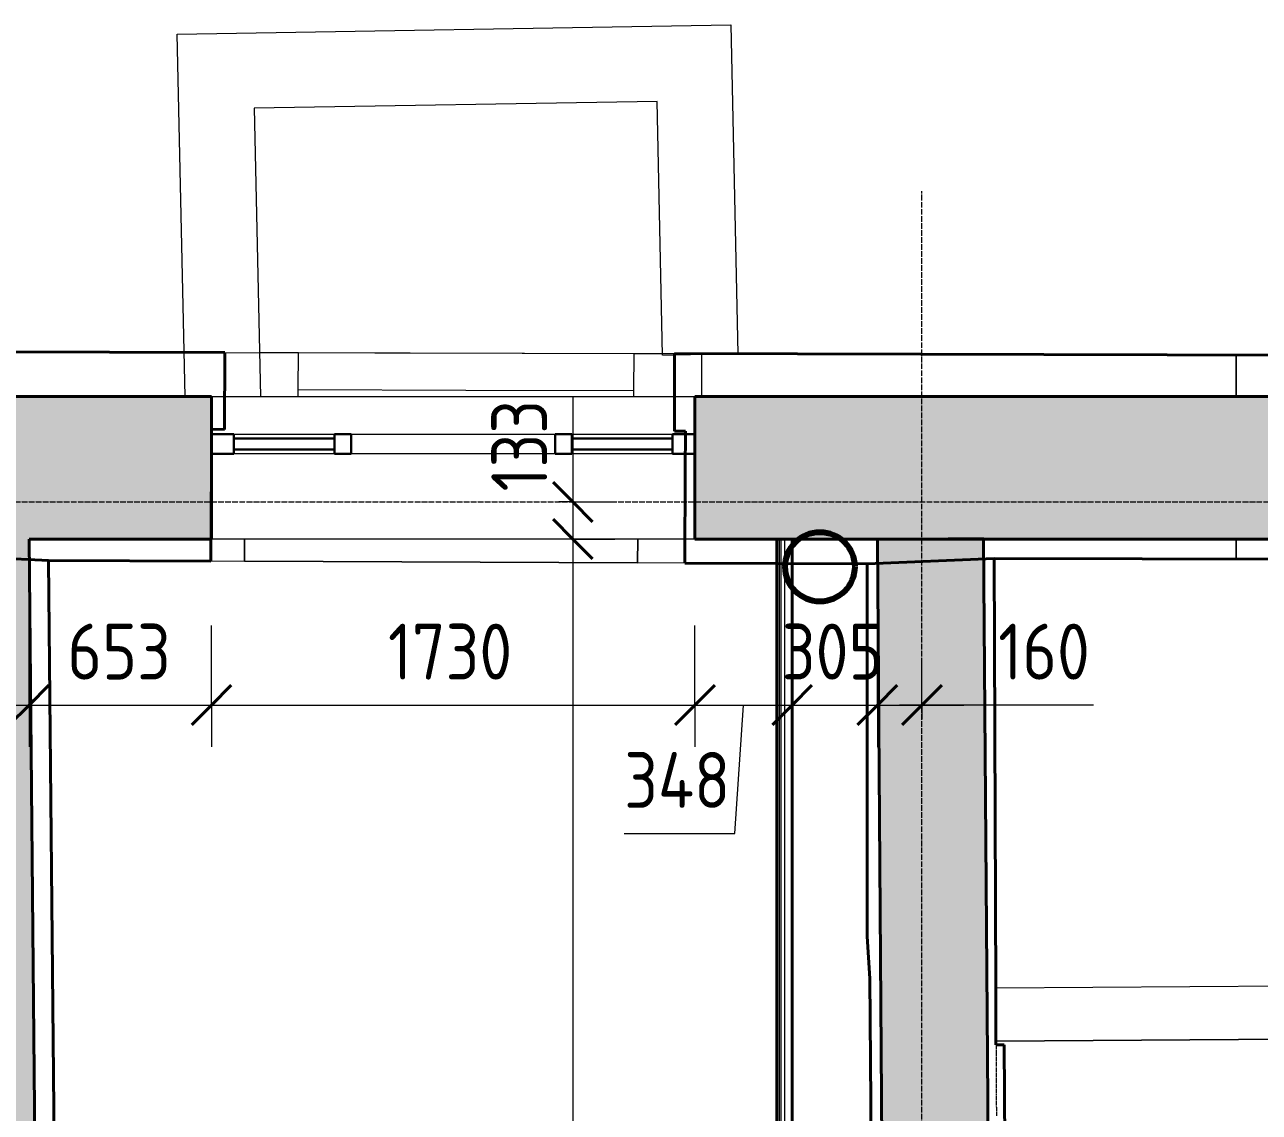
# Model space of a CAD drawing. Header units: millimetres. Extents: x -11886 to 68941, y -8130 to 45506.
# Drawn here: x 39199 to 43617, y 18373 to 22265 of the extents above; entities that cross this region are included whole.
import ezdxf

# ---------------------------------------------------------------- set-up
doc = ezdxf.new("R2010")
doc.units = ezdxf.units.MM
doc.linetypes.add('ADSK_Линия сетки', pattern=[25, 20, -2.5, 0, -2.5])
doc.linetypes.add('ADSK_Сверху', pattern=[4.5, 3, -1.5])
for name, color, linetype, lineweight in [('Витраж', 7, 'Continuous', 18), ('Каркас', 7, 'Continuous', 18), ('Лестницы', 7, 'Continuous', 18), ('Оси', 7, 'Continuous', 9), ('Панели витража', 7, 'Continuous', 18), ('Размеры', 7, 'Continuous', 9), ('Размеры-100', 7, 'Continuous', 9), ('Стены', 7, 'Continuous', 18), ('Стены внутренние', 7, 'Continuous', 18), ('Стены наружные', 7, 'Continuous', 18), ('Стены штриховка', 7, 'Continuous', 18), ('стояки', 7, 'Continuous', 9)]:
    doc.layers.add(name, color=color, linetype=linetype, lineweight=lineweight)
for name, color, linetype, lineweight, true_color in [('Линии', 7, 'Continuous', 9, 0x00a600), ('планы со стояками отопление_dwg', 7, 'Continuous', 9, 0x767676), ('Стены разрез', 7, 'Continuous', 40, 0xbb5389)]:
    doc.layers.add(name, color=color, linetype=linetype, lineweight=lineweight, true_color=true_color)
doc.styles.add('GOST Common_1', font='GOST_Common.ttf', dxfattribs={"width": 0.9, "height": 200})
doc.dimstyles.new('ADSK_Основной_2_мм_Округление_до_1_мм_1', dxfattribs={"dimscale": 304.8, "dimtxt": 201.142999, "dimasz": 0.463911, "dimexe": 0.492126, "dimexo": 0.492126, "dimgap": 0.098425, "dimtad": 1, "dimdec": 0, "dimdsep": 46, "dimtxsty": 'GOST Common_1', "dimblk1": 'OBLIQUE', "dimblk2": 'OBLIQUE', "dimsah": 1, "dimcen": 0.09, "dimdle": 0.492126, "dimazin": 2, "dimtfac": 1, "dimtdec": 4, "dimtix": 1, "dimtmove": 1, "dimatfit": 3, "dimfxl": 1, "dimtvp": 1, "dimtolj": 1, "dimtzin": 0, "dimlwd": 20, "dimlwe": 20, "dimarcsym": 2})
doc.dimstyles.new('ADSK_Основной_2_мм_Округление_до_1_мм_2', dxfattribs={"dimscale": 304.8, "dimtxt": 201.142999, "dimasz": 0.463911, "dimexe": 0.492126, "dimexo": 0.492126, "dimgap": 0.098425, "dimtad": 1, "dimdec": 0, "dimdsep": 46, "dimtxsty": 'GOST Common_1', "dimblk1": 'OBLIQUE', "dimblk2": 'OBLIQUE', "dimsah": 1, "dimcen": 0.09, "dimdle": 0.492126, "dimazin": 2, "dimtfac": 1, "dimtdec": 4, "dimtix": 1, "dimtmove": 0, "dimatfit": 3, "dimfxl": 1, "dimtvp": 1, "dimtolj": 1, "dimtzin": 0, "dimlwd": 20, "dimlwe": 20, "dimarcsym": 2})

# ---------------------------------------------------------------- blocks, each defined once
blk = doc.blocks.new('Существующие стены 1 эт - Существующие стены 1 эт-653793-01 План 1-го этажа кладочный')
at = {"layer": 'Стены', "color": 243, "true_color": 0xbb5389}
for p, q in [((38916.1, 21094.3), (39769.4, 21092.2)), ((39915, 21091.8), (39914.3, 20816.5)), ((39915, 21091.8), (41524.8, 21087.8)), ((40178.5, 21091.2), (41378.5, 21088.2)), ((41524.1, 20809.7), (41524.8, 21087.8)), ((41751.2, 21087.3), (43534.5, 21082.8)), ((43534.5, 21082.8), (43534.5, 20934.1)), ((43617.1, 21082.6), (43534.5, 21082.8)), ((43534.5, 20934.1), (43534.5, 21082.8)), ((39914.3, 20816.5), (39867.6, 20816.7)), ((41563.2, 20809.6), (41524.1, 20809.7)), ((41563.2, 20799.1), (41563.2, 20809.6)), ((41562.6, 20669.6), (41562.9, 20729.1)), ((41561.2, 20337.7), (41562.6, 20669.6)), ((39865.9, 20424.1), (39865.6, 20344.8)), ((39985.5, 20344.3), (39985.8, 20424.1)), ((39985.8, 20424.1), (39985.5, 20344.3)), ((41392.8, 20424.1), (41392.5, 20338.4)), ((41392.5, 20338.4), (41392.8, 20424.1)), ((43534.5, 20424.1), (43534.5, 20352.3)), ((43534.5, 20352.3), (43534.5, 20424.1)), ((41561.2, 20337.7), (39865.6, 20344.8)), ((39985.5, 20344.3), (41392.5, 20338.4)), ((41392.5, 20338.4), (39985.5, 20344.3)), ((42668.3, 20354.9), (42630.9, 20353.2)), ((42630.9, 20353.2), (42668.3, 20354.9)), ((43534.5, 20352.3), (42668.3, 20354.9)), ((42668.3, 20354.9), (42674.4, 18816.9)), ((43534.5, 20352.3), (43669.9, 20351.9)), ((42674.4, 18775.4), (42674.4, 18614.3)), ((42674.4, 18614.3), (42704.1, 18614.3)), ((42704.1, 18614.3), (42713, 17280.3))]:
    blk.add_line(p, q, dxfattribs=at)
at = {"layer": 'Стены', "color": 233, "true_color": 0xc16495}
blk.add_line((42674.4, 18816.9), (42674.4, 18775.4), dxfattribs=at)
at = {"layer": 'Стены разрез'}
for p, q in [((37452, 21098), (39915, 21091.8)), ((39915, 21091.8), (39914.3, 20816.5)), ((41524.8, 21087.8), (41524.1, 20809.7)), ((45930.2, 21076.8), (41524.8, 21087.8)), ((39867.6, 20816.7), (39867, 20676.7)), ((39914.3, 20816.5), (39867.6, 20816.7)), ((41563.2, 20809.6), (41524.1, 20809.7)), ((41562.6, 20669.6), (41563.2, 20809.6)), ((39865.6, 20344.8), (39867, 20676.7)), ((41561.2, 20337.7), (41562.6, 20669.6)), ((38636.1, 20379.2), (39284.2, 20347.2)), ((39284.2, 20347.2), (38636.1, 20379.2)), ((39284.2, 20347.2), (39865.6, 20344.8)), ((39320.8, 16511.5), (39284.2, 20347.2)), ((41561.2, 20337.7), (42213.6, 20334.9)), ((42213.6, 20334.9), (42668.3, 20354.9)), ((42668.3, 20354.9), (42213.6, 20334.9)), ((42213.6, 20334.9), (42213.6, 19001.7)), ((42668.3, 20354.9), (46693.9, 20342.8)), ((42674.4, 18816.9), (42668.3, 20354.9)), ((42213.6, 19001.7), (42223, 18851.6)), ((42223, 18851.6), (42233.3, 17729.8)), ((42674.4, 18614.3), (42674.4, 18775.4)), ((42704.1, 18614.3), (42674.4, 18614.3)), ((42742.3, 12924.4), (42704.1, 18614.3))]:
    blk.add_line(p, q, dxfattribs=at)
at = {"layer": 'Стены разрез', "color": 233, "true_color": 0xc16495}
blk.add_line((42674.4, 18775.4), (42674.4, 18816.9), dxfattribs=at)
blk = doc.blocks.new('ADSK_БалкаЖБ_Прямоугольная - 189_7х233мм-820221-01 План 1-го этажа кладочный')
at = {"layer": 'Каркас'}
for p, q in [((-1818.2, 94.8), (-1818.2, 0)), ((-1818.2, -94.9), (-1818.2, 94.8)), ((1818.2, 94.8), (-1818.2, 94.8)), ((-1818.2, 94.8), (1818.2, 94.8)), ((1818.2, 94.8), (1818.2, -94.9)), ((1818.2, -53.3), (1818.2, 94.8)), ((-1818.2, 0), (-1818.2, -94.9)), ((1818.2, -94.9), (1818.2, -53.3)), ((-1818.2, -94.9), (1818.2, -94.9)), ((-1818.2, -94.9), (1817.9, -94.9))]:
    blk.add_line(p, q, dxfattribs=at)
blk = doc.blocks.new('Системная панель - _AR_Стекло_40мм_привязка по центру-V90-01 План 1-го этажа кладочный')
at = {"layer": 'Панели витража', "lineweight": 30}
for p, q in [((180, 20), (-180, 20)), ((-180, 20), (-180, -20)), ((180, -20), (180, 20)), ((-180, -20), (180, -20))]:
    blk.add_line(p, q, dxfattribs=at)
blk = doc.blocks.new('Прямоугольный импост - 70х20_60мм-V91-01 План 1-го этажа кладочный')
at = {"layer": 'Витраж', "lineweight": 30}
for p, q in [((-80, 35), (0, 35)), ((-80, -35), (-80, 35)), ((0, 35), (0, -35)), ((0, -35), (-80, -35))]:
    blk.add_line(p, q, dxfattribs=at)
blk = doc.blocks.new('Прямоугольный импост - 70х20_60мм-V92-01 План 1-го этажа кладочный')
at = {"layer": 'Витраж', "lineweight": 30}
for p, q in [((0, 35), (-80, 35)), ((-80, 35), (-80, -35)), ((0, -35), (0, 35)), ((-80, -35), (0, -35))]:
    blk.add_line(p, q, dxfattribs=at)
blk = doc.blocks.new('Прямоугольный импост - 70х60мм-1225009-01 План 1-го этажа кладочный')
at = {"layer": 'Витраж'}
for p, q in [((-6006, 9731.9), (-6006, 10091.9)), ((-5936, 10091.9), (-5936, 9731.9))]:
    blk.add_line(p, q, dxfattribs=at)
blk = doc.blocks.new('Прямоугольный импост - 70х60мм-V93-01 План 1-го этажа кладочный')
at = {"layer": 'Витраж', "lineweight": 30}
for p, q in [((-30, 35), (30, 35)), ((-30, -35), (-30, 35)), ((30, 35), (30, -35)), ((30, -35), (-30, -35))]:
    blk.add_line(p, q, dxfattribs=at)
blk = doc.blocks.new('Прямоугольный импост - 70х60мм-1464024-01 План 1-го этажа кладочный')
at = {"layer": 'Витраж'}
for p, q in [((8922.7, 20783.6), (9652.7, 20783.6)), ((9652.7, 20713.6), (8922.7, 20713.6))]:
    blk.add_line(p, q, dxfattribs=at)
blk = doc.blocks.new('Прямоугольный импост - 70х20_56мм-1423615-01 План 1-го этажа кладочный')
at = {"layer": 'Линии', "color": 8, "lineweight": 18, "true_color": 0x808080}
for p, q in [((40778.1, 20957.1), (41378.1, 20955.6)), ((41378.1, 20955.6), (41378.1, 20934.1))]:
    blk.add_line(p, q, dxfattribs=at)
blk = doc.blocks.new('Прямоугольный импост - 70х20_56мм-1423617-01 План 1-го этажа кладочный')
at = {"layer": 'Линии', "color": 8, "lineweight": 18, "true_color": 0x808080}
for p, q in [((40178.1, 20934.1), (40178.1, 20958.6)), ((40178.1, 20958.6), (40778.1, 20957.1))]:
    blk.add_line(p, q, dxfattribs=at)
blk = doc.blocks.new('планы со стояками отопление_dwg-1484427-01 План 1-го этажа кладочный')
at = {"layer": 'стояки', "color": 246, "lineweight": 80, "true_color": 0x7f001f}
blk.add_circle((214440.4, 176401.8), 124.3, dxfattribs=at)
blk = doc.blocks.new('DIMBLOCK340-01 План 1-го этажа кладочный')
at = {"layer": 'Размеры-100', "lineweight": 20, "transparency": 16777216}
for p, q in [((41160.4, 20935.2), (41160.4, 20594.3)), ((41160.4, 20706.8), (41160.4, 20424.1)), ((41160.4, 20594.3), (41160.4, 20490.4)), ((41160.4, 20556.8), (41110.3, 20556.8)), ((41160.4, 20556.8), (41310.4, 20556.8)), ((41160.4, 20424.1), (41110.3, 20424.1)), ((41160.4, 20424.1), (41310.4, 20424.1))]:
    blk.add_line(p, q, dxfattribs=at)
at = {"layer": 'Размеры-100', "lineweight": 40, "transparency": 16777216}
for p, q in [((41160.4, 20556.8), (41089.7, 20627.5)), ((41160.4, 20556.8), (41231.1, 20486.1)), ((41160.4, 20424.1), (41089.7, 20494.8)), ((41160.4, 20424.1), (41231.1, 20353.4))]:
    blk.add_line(p, q, dxfattribs=at)
at = {"layer": 'Размеры-100', "color": 0, "lineweight": 20, "transparency": 16777216, "insert": (40869, 20594.3), "char_height": 200, "width": 409.104, "attachment_point": 1, "rotation": 90, "line_spacing_factor": 1.022761, "style": 'GOST Common_1'}
blk.add_mtext('133', dxfattribs=at)
blk = doc.blocks.new('_Oblique')
at = {"color": 0, "linetype": 'ByBlock', "lineweight": -2}
blk.add_line((-0.5, -0.5), (0.5, 0.5), dxfattribs=at)
blk = doc.blocks.new('DIMBLOCK341-01 План 1-го этажа кладочный')
at = {"layer": 'Размеры-100', "lineweight": 40, "transparency": 16777216}
for p, q in [((41160.4, 20424.1), (41089.7, 20494.8)), ((41160.4, 20424.1), (41231.1, 20353.4)), ((41160.4, 15723), (41089.7, 15793.7)), ((41160.4, 15723), (41231.1, 15652.3))]:
    blk.add_line(p, q, dxfattribs=at)
at = {"layer": 'Размеры-100', "lineweight": 20, "transparency": 16777216}
for p, q in [((41160.4, 20424.1), (41110.3, 20424.1)), ((41160.4, 20424.1), (41160.4, 15723)), ((41160.4, 20424.1), (41310.4, 20424.1)), ((41160.4, 15723), (41110.3, 15723)), ((41160.4, 15723), (41310.4, 15723))]:
    blk.add_line(p, q, dxfattribs=at)
at = {"layer": 'Размеры-100', "color": 0, "lineweight": 20, "transparency": 16777216, "insert": (40869, 17831.5), "char_height": 200, "width": 580.928, "attachment_point": 1, "rotation": 90, "line_spacing_factor": 1.022761, "style": 'GOST Common_1'}
blk.add_mtext('4701', dxfattribs=at)
blk = doc.blocks.new('DIMBLOCK347-01 План 1-го этажа кладочный')
at = {"layer": 'Размеры-100', "lineweight": 20, "transparency": 16777216}
for p, q in [((39214.5, 19829.9), (39214.5, 20274.1)), ((39867.6, 19829.9), (39867.6, 20114.1)), ((39064.5, 19829.9), (39867.6, 19829.9)), ((39214.5, 19829.9), (39214.5, 19679.9)), ((39867.6, 19829.9), (39867.6, 19679.9))]:
    blk.add_line(p, q, dxfattribs=at)
at = {"layer": 'Размеры-100', "lineweight": 40, "transparency": 16777216}
for p, q in [((39214.5, 19829.9), (39285.2, 19900.6)), ((39867.6, 19829.9), (39938.3, 19900.6)), ((39214.5, 19829.9), (39143.8, 19759.2)), ((39867.6, 19829.9), (39796.9, 19759.2))]:
    blk.add_line(p, q, dxfattribs=at)
at = {"layer": 'Размеры-100', "color": 0, "lineweight": 20, "transparency": 16777216, "insert": (39351.8, 20121.2), "char_height": 200, "width": 454.106, "attachment_point": 1, "line_spacing_factor": 1.022761, "style": 'GOST Common_1'}
blk.add_mtext('653', dxfattribs=at)
blk = doc.blocks.new('DIMBLOCK348-01 План 1-го этажа кладочный')
at = {"layer": 'Размеры-100', "lineweight": 20, "transparency": 16777216}
for p, q in [((39867.6, 19829.9), (39867.6, 20114.1)), ((41597.6, 19829.9), (41597.6, 20114.1)), ((39867.6, 19829.9), (41597.6, 19829.9)), ((39867.6, 19829.9), (39867.6, 19679.9)), ((41597.6, 19829.9), (41597.6, 19679.9))]:
    blk.add_line(p, q, dxfattribs=at)
at = {"layer": 'Размеры-100', "lineweight": 40, "transparency": 16777216}
for p, q in [((39867.6, 19829.9), (39938.3, 19900.6)), ((41597.6, 19829.9), (41668.3, 19900.6)), ((39867.6, 19829.9), (39796.9, 19759.2)), ((41597.6, 19829.9), (41526.9, 19759.2))]:
    blk.add_line(p, q, dxfattribs=at)
at = {"layer": 'Размеры-100', "color": 0, "lineweight": 20, "transparency": 16777216, "insert": (40499.1, 20121.2), "char_height": 200, "width": 560.473, "attachment_point": 1, "line_spacing_factor": 1.022761, "style": 'GOST Common_1'}
blk.add_mtext('1730', dxfattribs=at)
blk = doc.blocks.new('DIMBLOCK349-01 План 1-го этажа кладочный')
at = {"layer": 'Размеры-100', "lineweight": 20, "transparency": 16777216}
for p, q in [((41597.6, 19829.9), (41597.6, 20114.1)), ((41945.3, 19829.9), (41945.3, 19979.9)), ((41597.6, 19829.9), (41945.3, 19829.9)), ((41597.6, 19829.9), (41597.6, 19679.9)), ((41740, 19370.4), (41771.5, 19829.9)), ((41945.3, 19829.9), (41945.3, 19779.9)), ((41344.5, 19370.4), (41740, 19370.4))]:
    blk.add_line(p, q, dxfattribs=at)
at = {"layer": 'Размеры-100', "lineweight": 40, "transparency": 16777216}
for p, q in [((41597.6, 19829.9), (41668.3, 19900.6)), ((41945.3, 19829.9), (42016, 19900.6)), ((41597.6, 19829.9), (41526.9, 19759.2)), ((41945.3, 19829.9), (41874.6, 19759.2))]:
    blk.add_line(p, q, dxfattribs=at)
at = {"layer": 'Размеры-100', "color": 0, "lineweight": 20, "transparency": 16777216, "insert": (41344.5, 19661.8), "char_height": 200, "width": 474.561, "attachment_point": 1, "line_spacing_factor": 1.022761, "style": 'GOST Common_1'}
blk.add_mtext('348', dxfattribs=at)
blk = doc.blocks.new('DIMBLOCK350-01 План 1-го этажа кладочный')
at = {"layer": 'Размеры-100', "lineweight": 20, "transparency": 16777216}
for p, q in [((42250.3, 19829.9), (42250.3, 20272.6)), ((41945.3, 19829.9), (41945.3, 19979.9)), ((41945.3, 19829.9), (42250.3, 19829.9)), ((41945.3, 19829.9), (41945.3, 19779.9)), ((42250.3, 19829.9), (42250.3, 19679.9))]:
    blk.add_line(p, q, dxfattribs=at)
at = {"layer": 'Размеры-100', "lineweight": 40, "transparency": 16777216}
for p, q in [((41945.3, 19829.9), (42016, 19900.6)), ((42250.3, 19829.9), (42321, 19900.6)), ((41945.3, 19829.9), (41874.6, 19759.2)), ((42250.3, 19829.9), (42179.6, 19759.2))]:
    blk.add_line(p, q, dxfattribs=at)
at = {"layer": 'Размеры-100', "color": 0, "lineweight": 20, "transparency": 16777216, "insert": (41908.6, 20121.2), "char_height": 200, "width": 454.106, "attachment_point": 1, "line_spacing_factor": 1.022761, "style": 'GOST Common_1'}
blk.add_mtext('305', dxfattribs=at)
blk = doc.blocks.new('DIMBLOCK351-01 План 1-го этажа кладочный')
at = {"layer": 'Размеры-100', "lineweight": 20, "transparency": 16777216}
for p, q in [((42250.3, 19829.9), (42250.3, 20272.6)), ((42409.9, 19829.9), (42409.9, 19979.9)), ((42250.3, 19829.9), (42559.9, 19829.9)), ((42250.3, 19829.9), (42250.3, 19679.9)), ((42682.9, 19829.9), (42330.1, 19829.9)), ((42409.9, 19829.9), (42409.9, 19779.9)), ((43023.9, 19829.9), (42682.9, 19829.9))]:
    blk.add_line(p, q, dxfattribs=at)
at = {"layer": 'Размеры-100', "lineweight": 40, "transparency": 16777216}
for p, q in [((42250.3, 19829.9), (42321, 19900.6)), ((42409.9, 19829.9), (42480.6, 19900.6)), ((42250.3, 19829.9), (42179.6, 19759.2)), ((42409.9, 19829.9), (42339.2, 19759.2))]:
    blk.add_line(p, q, dxfattribs=at)
at = {"layer": 'Размеры-100', "color": 0, "lineweight": 20, "transparency": 16777216, "insert": (42682.9, 20121.2), "char_height": 200, "width": 409.104, "attachment_point": 1, "line_spacing_factor": 1.022761, "style": 'GOST Common_1'}
blk.add_mtext('160', dxfattribs=at)

msp = doc.modelspace()

# ---------------------------------------------------------------- hatches: boundary and pattern name
at = {"layer": 'Стены внутренние', "true_color": 0xc0c0c0}
for points in [[(38780.6, 12484.3), (39290.5, 12489.2), (39214.5, 20424.1), (38704.5, 20424.1), (38780.5, 12485.2)], [(42306.6, 12898.1), (42686.6, 12901.7), (42630.3, 20425.5), (42250.3, 20422.6), (42295.7, 14351.7)]]:
    msp.add_hatch(color=9, dxfattribs=at).paths.add_polyline_path(points)
at = {"layer": 'Стены наружные', "true_color": 0xc0c0c0}
h = msp.add_hatch(color=9, dxfattribs=at)
h.paths.add_polyline_path([(46507.7, 20424.1), (46543.2, 20424.1), (46543.2, 20934.1), (41597.6, 20934.1), (41597.6, 20424.1), (42559, 20424.9), (42630.3, 20425.5), (42630.3, 20424.1), (46339.9, 20424.1)])
h.paths.add_polyline_path([(38666.8, 20424.1), (39867.6, 20424.1), (39867.6, 20934.1), (37457.2, 20934.1), (37457.2, 20424.1), (38636.1, 20424.1)])
h.paths.add_polyline_path([(35727.2, 20424.1), (35727.2, 20934.1), (34466.1, 20934.1), (34466.1, 20424.1), (34489, 20424.1)])
h.paths.add_polyline_path([(32259.6, 20424.1), (32736.1, 20424.1), (32736.1, 20934.1), (30807, 20934.1), (30807, 20673.6), (30826.8, 20673.6), (30827.2, 20424.1), (31552.6, 20424.1)])

# ---------------------------------------------------------------- linework, layer by layer
at = {"layer": 'Лестницы', "linetype": 'ADSK_Сверху'}
for p, q in [((42668.3, 20354.9), (42676.2, 18360.5)), ((46329.7, 20343.9), (42668.3, 20354.9))]:
    msp.add_line(p, q, dxfattribs=at)
at = {"layer": 'Линии', "color": 8, "lineweight": 18, "true_color": 0x808080}
for p, q in [((39745, 22231), (41726, 22264.6)), ((39772.8, 20934.1), (39745, 22231)), ((41726, 22264.6), (41751.2, 21087.3)), ((41461.8, 21990.1), (40020.7, 21965.6)), ((40020.7, 21965.6), (40042.8, 20934.1)), ((41481.3, 21081.5), (41461.8, 21990.1)), ((40039.5, 21091.5), (40178.5, 21091.2)), ((40178.1, 20958.6), (40178.5, 21091.2)), ((41378.5, 21088.2), (41378.1, 20955.6)), ((41378.5, 21088.2), (41481.2, 21087.9)), ((41524.8, 21082.4), (41481.3, 21081.5)), ((41751.2, 21087.3), (41525.5, 21082.4)), ((41621.3, 21084.5), (41621, 20934.1))]:
    msp.add_line(p, q, dxfattribs=at)
at = {"layer": 'Оси', "linetype": 'ADSK_Линия сетки'}
for p, q in [((42409.9, -7330.4), (42409.9, 21668.8)), ((-11086.2, 20556.8), (57141.7, 20556.8))]:
    msp.add_line(p, q, dxfattribs=at)
at = {"layer": 'Стены внутренние', "lineweight": 40}
for p, q in [((39286.9, 12869.2), (39214.5, 20424.1)), ((41890.3, 20424.1), (41890.3, 15751)), ((41945.3, 15723), (41945.3, 20424.1)), ((42630.3, 20425.5), (42250.3, 20422.6)), ((42250.3, 20422.6), (42306.6, 12898.1)), ((42686.6, 12901.7), (42630.3, 20425.5))]:
    msp.add_line(p, q, dxfattribs=at)
at = {"layer": 'Стены наружные', "lineweight": 40}
for p, q in [((39867.6, 20934.1), (37457.2, 20934.1)), ((39867.6, 20424.1), (39867.6, 20934.1)), ((46033.2, 20934.1), (41597.6, 20934.1)), ((41597.6, 20934.1), (41597.6, 20424.1)), ((39214.5, 20424.1), (39867.6, 20424.1)), ((41597.6, 20424.1), (46339.9, 20424.1))]:
    msp.add_line(p, q, dxfattribs=at)
at = {"layer": 'Стены наружные'}
for p, q in [((39867.6, 20934.1), (41597.6, 20934.1)), ((41597.6, 20424.1), (39867.6, 20424.1))]:
    msp.add_line(p, q, dxfattribs=at)
at = {"layer": 'Стены штриховка'}
for p, q in [((41899.3, 20424.1), (41899.3, 15742)), ((41905.3, 20424.1), (41905.3, 15736)), ((41918.3, 20424.1), (41918.3, 15723))]:
    msp.add_line(p, q, dxfattribs=at)

# ---------------------------------------------------------------- block references
at = {"layer": 'Витраж'}
for name, p, rotation in [('Прямоугольный импост - 70х20_60мм-V92-01 План 1-го этажа кладочный', (39867.6, 20764.1), 180), ('Прямоугольный импост - 70х60мм-1225009-01 План 1-го этажа кладочный', (30215.7, 14793), 270.0000000000001), ('Прямоугольный импост - 70х60мм-1225009-01 План 1-го этажа кладочный', (31425.7, 14793), 270.0000000000001)]:
    msp.add_blockref(name, p, dxfattribs=dict(at, rotation=rotation))
at = {"layer": 'Витраж', "extrusion": (0, 0, -1), "rotation": 180}
for name, p in [('Прямоугольный импост - 70х60мм-V93-01 План 1-го этажа кладочный', (-40337.6, 20764.1)), ('Прямоугольный импост - 70х60мм-V93-01 План 1-го этажа кладочный', (-41127.6, 20764.1)), ('Прямоугольный импост - 70х20_60мм-V91-01 План 1-го этажа кладочный', (-41597.6, 20764.1))]:
    msp.add_blockref(name, p, dxfattribs=at)
at = {"layer": 'Витраж'}
msp.add_blockref('Прямоугольный импост - 70х60мм-1464024-01 План 1-го этажа кладочный', (31444.8, 15.4), dxfattribs=at)
at = {"layer": 'Каркас', "rotation": 180.4020077192903}
msp.add_blockref('ADSK_БалкаЖБ_Прямоугольная - 189_7х233мм-820221-01 План 1-го этажа кладочный', (44492.9, 18734.8), dxfattribs=at)
at = {"layer": 'Линии', "color": 8, "lineweight": 18, "true_color": 0x808080}
for name in ['Прямоугольный импост - 70х20_56мм-1423617-01 План 1-го этажа кладочный', 'Прямоугольный импост - 70х20_56мм-1423615-01 План 1-го этажа кладочный']:
    msp.add_blockref(name, (0, 0), dxfattribs=at)
at = {"layer": 'Панели витража'}
for p in [(40127.6, 20764.1), (41337.6, 20764.1)]:
    msp.add_blockref('Системная панель - _AR_Стекло_40мм_привязка по центру-V90-01 План 1-го этажа кладочный', p, dxfattribs=at)
at = {"layer": 'планы со стояками отопление_dwg', "color": 6, "true_color": 0xff00ff}
msp.add_blockref('планы со стояками отопление_dwg-1484427-01 План 1-го этажа кладочный', (-172395.5, -156077), dxfattribs=at)
at = {"layer": 'Стены разрез'}
msp.add_blockref('Существующие стены 1 эт - Существующие стены 1 эт-653793-01 План 1-го этажа кладочный', (0, 0), dxfattribs=at)

# ---------------------------------------------------------------- dimensions: what is measured, and where the dimension line sits
at = {"layer": 'Размеры', "lineweight": 20}
dim = msp.add_linear_dim(base=(41160.4, 20424.1), p1=(41260.3, 20556.8), p2=(41260.3, 20424.1), angle=90, dimstyle='ADSK_Основной_2_мм_Округление_до_1_мм_1', override={"dimpost": '<>', "dimfxl": 132.729697}, dxfattribs=at)
dim.commit()
dim.dimension.update_dxf_attribs({"geometry": 'DIMBLOCK340-01 План 1-го этажа кладочный', "text_midpoint": (41002.3, 20798.8), "dimtype": 160, "text_rotation": 90})
dim = msp.add_linear_dim(base=(41160.4, 15723), p1=(41260.3, 20424.1), p2=(41260.3, 15723), angle=90, dimstyle='ADSK_Основной_2_мм_Округление_до_1_мм_2', override={"dimpost": '<>', "dimfxl": 4701.096533}, dxfattribs=at)
dim.commit()
dim.dimension.update_dxf_attribs({"geometry": 'DIMBLOCK341-01 План 1-го этажа кладочный', "text_midpoint": (41030.4, 18073.5)})
for base, p1, p2, override, picture, middle in [((39867.6, 19829.9), (39214.5, 20424.1), (39867.6, 20264.1), {"dimpost": '<>', "dimfxl": 672.358567}, 'DIMBLOCK347-01 План 1-го этажа кладочный', (39541.1, 19959.9)), ((42250.3, 19829.9), (41945.3, 19929.9), (42250.3, 20422.6), {"dimpost": '<>', "dimfxl": 579.537571}, 'DIMBLOCK350-01 План 1-го этажа кладочный', (42097.8, 19959.9)), ((41597.6, 19829.9), (39867.6, 20264.1), (41597.6, 20264.1), {"dimpost": '<>', "dimfxl": 1730}, 'DIMBLOCK348-01 План 1-го этажа кладочный', (40732.6, 19959.9))]:
    dim = msp.add_linear_dim(base=base, p1=p1, p2=p2, dimstyle='ADSK_Основной_2_мм_Округление_до_1_мм_2', override=override, dxfattribs=at)
    dim.commit()
    dim.dimension.update_dxf_attribs({"geometry": picture, "text_midpoint": middle})
for base, p1, p2, override, picture, middle in [((42409.9, 19829.9), (42250.3, 20422.6), (42409.9, 19929.9), {"dimpost": '<>', "dimfxl": 517.97297}, 'DIMBLOCK351-01 План 1-го этажа кладочный', (42887.5, 19987.9)), ((41945.3, 19829.9), (41597.6, 20264.1), (41945.3, 19929.9), {"dimpost": '<>', "dimfxl": 482.318577}, 'DIMBLOCK349-01 План 1-го этажа кладочный', (41581.8, 19528.4))]:
    dim = msp.add_linear_dim(base=base, p1=p1, p2=p2, dimstyle='ADSK_Основной_2_мм_Округление_до_1_мм_1', override=override, dxfattribs=at)
    dim.commit()
    dim.dimension.update_dxf_attribs({"geometry": picture, "text_midpoint": middle, "dimtype": 160})

doc.saveas('drawing.dxf')
